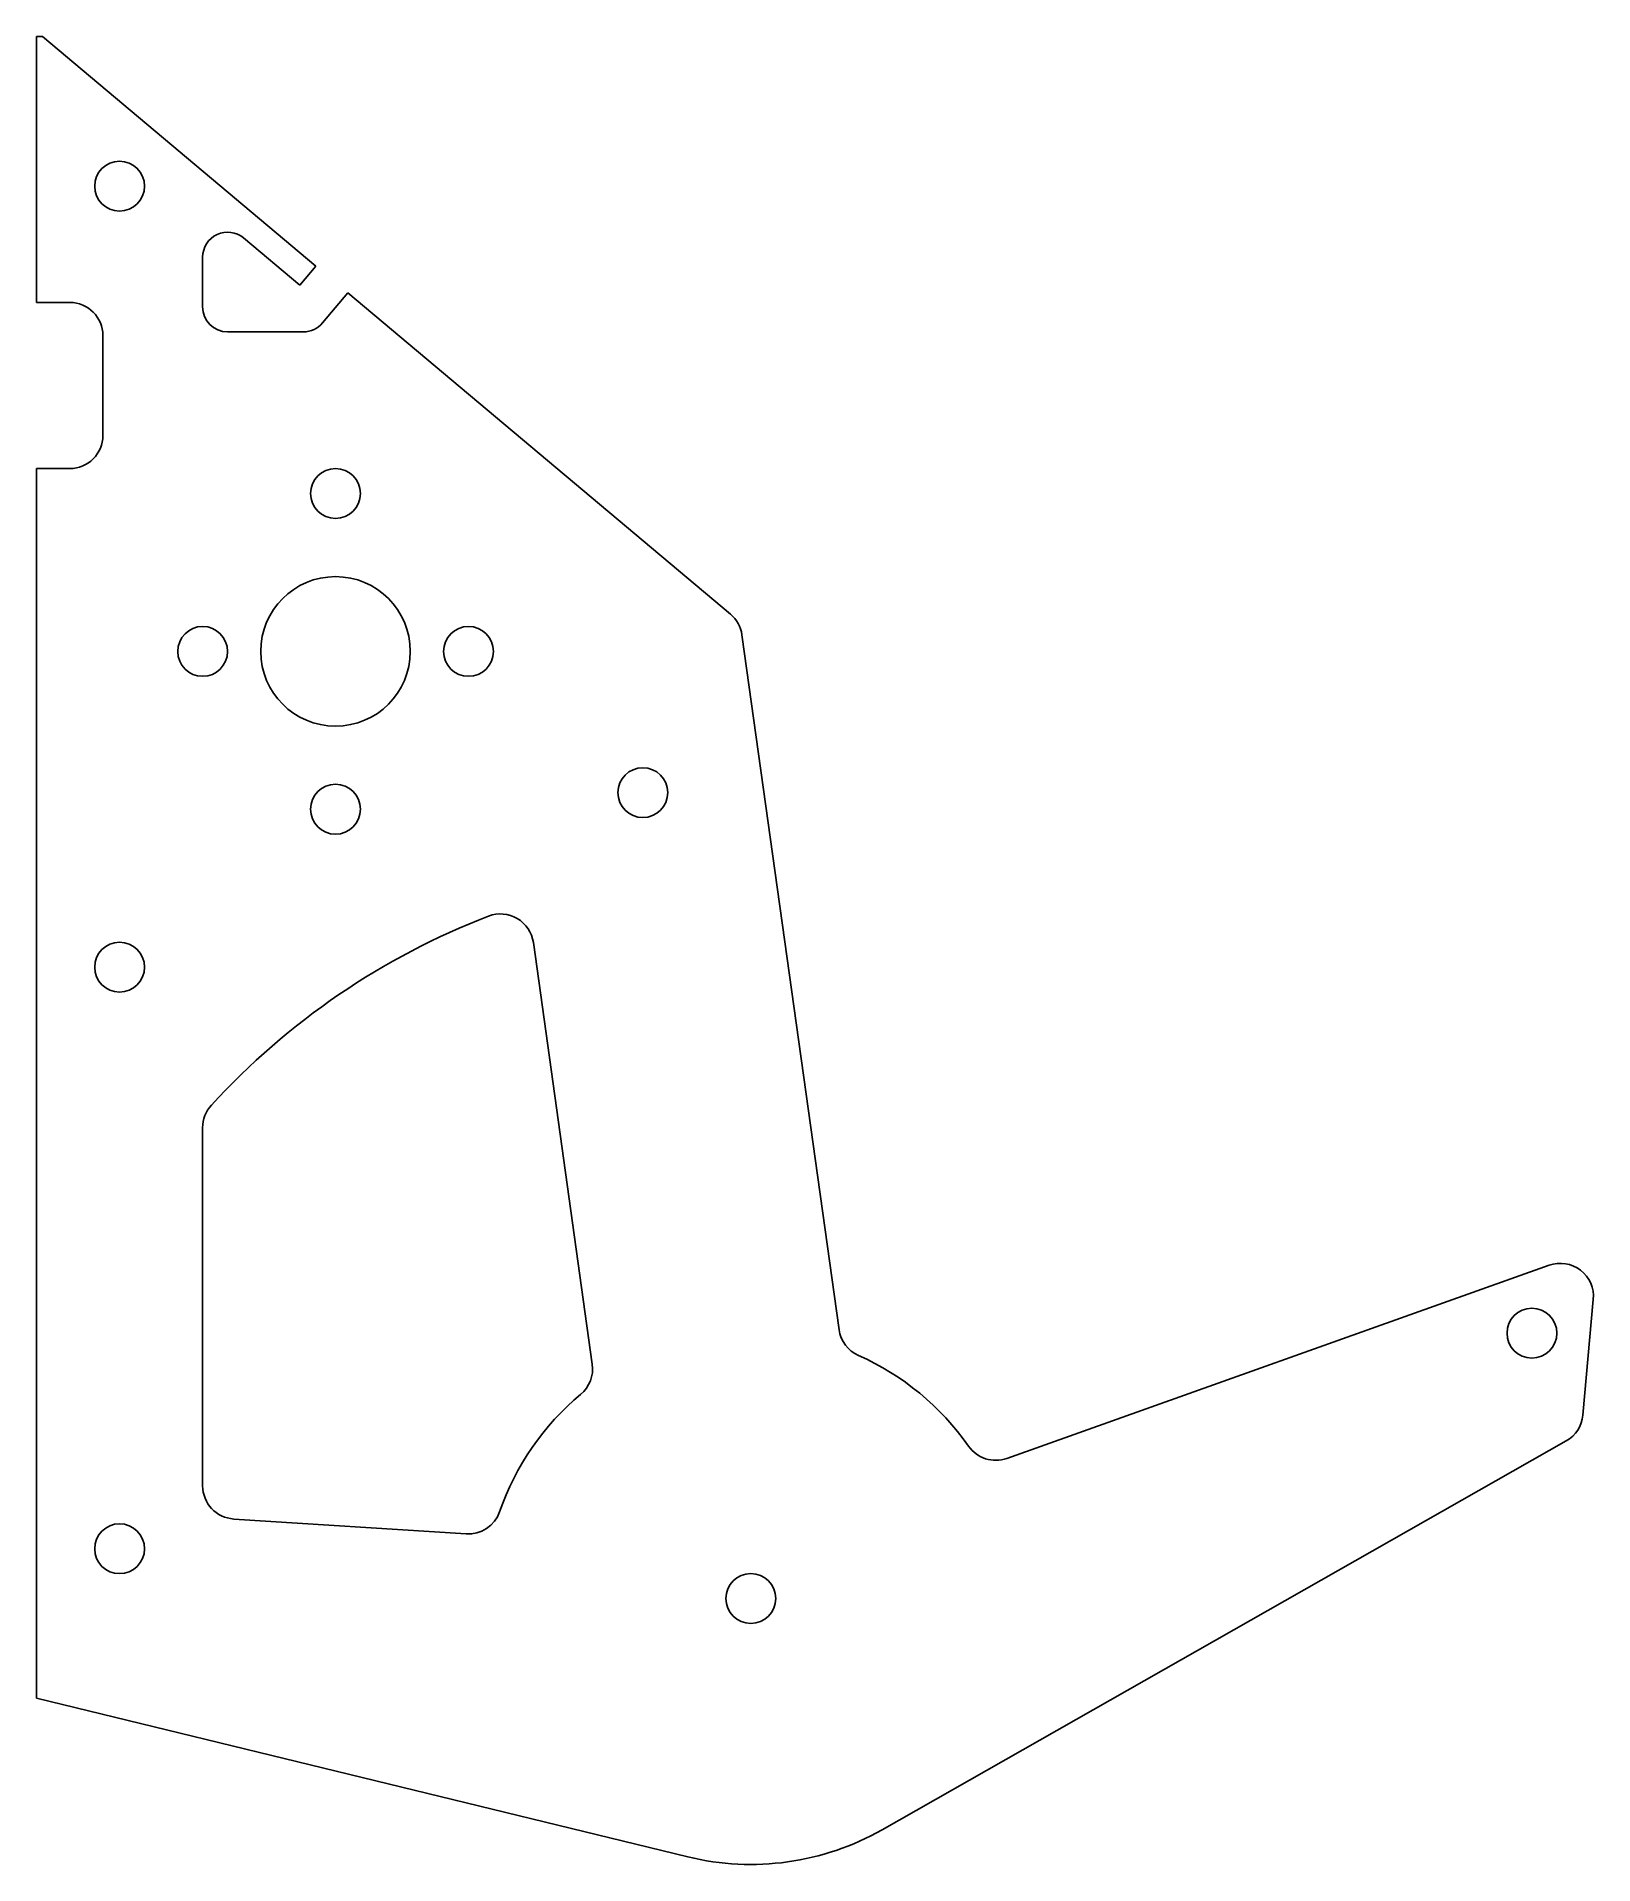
# Model space of a CAD drawing. Extents: x -29 to 65, y -26 to 84.
import ezdxf

# ---------------------------------------------------------------- set-up
doc = ezdxf.new("R2010")
doc.units = 0
doc.layers.add('Fillet019029001', color=7, linetype='CONTINUOUS')

msp = doc.modelspace()

# ---------------------------------------------------------------- linework, layer by layer
at = {"layer": 'Fillet019029001'}
for p, q in [((-29, 68), (-29, 84)), ((-29, 84), (-28.6476, 84)), ((-29, 68, -3), (-29, 84, -3)), ((-29, 84, -3), (-28.6476, 84, -3)), ((-29, 68, -3), (-29, 84, -3)), ((-29, 84), (-29, 84, -3)), ((-29, 68), (-29, 84)), ((-29, 84), (-29, 84, -3)), ((-29, 84, -3), (-28.6476, 84, -3)), ((-29, 84), (-28.6476, 84)), ((-28.6476, 84), (-12.1776, 70.1801)), ((-28.6476, 84, -3), (-12.1776, 70.1801, -3)), ((-28.6476, 84), (-28.6476, 84, -3)), ((-28.6476, 84), (-28.6476, 84, -3)), ((-28.6476, 84, -3), (-12.1776, 70.1801, -3)), ((-28.6476, 84), (-12.1776, 70.1801)), ((-24, 76.5), (-24, 76.5, -3)), ((-24, 76.5), (-24, 76.5, -3)), ((-13.1418, 69.031), (-16.5358, 71.8789)), ((-13.1418, 69.031, -3), (-16.5358, 71.8789, -3)), ((-13.1418, 69.031, -3), (-16.5358, 71.8789, -3)), ((-16.5358, 71.8789), (-16.5358, 71.8789, -3)), ((-13.1418, 69.031), (-16.5358, 71.8789)), ((-16.5358, 71.8789), (-16.5358, 71.8789, -3)), ((-19, 67.7298), (-19, 70.7298)), ((-19, 67.7298, -3), (-19, 70.7298, -3)), ((-19, 70.7298), (-19, 70.7298, -3)), ((-19, 67.7298, -3), (-19, 70.7298, -3)), ((-19, 70.7298), (-19, 70.7298, -3)), ((-19, 67.7298), (-19, 70.7298)), ((-13.1418, 69.031), (-12.1776, 70.1801)), ((-13.1418, 69.031, -3), (-12.1776, 70.1801, -3)), ((-13.1418, 69.031, -3), (-12.1776, 70.1801, -3)), ((-13.1418, 69.031), (-12.1776, 70.1801)), ((-12.1776, 70.1801), (-12.1776, 70.1801, -3)), ((-12.1776, 70.1801), (-12.1776, 70.1801, -3)), ((-13.1418, 69.031), (-13.1418, 69.031, -3)), ((-13.1418, 69.031), (-13.1418, 69.031, -3)), ((-11.7791, 66.7657), (-10.2625, 68.5731)), ((-11.7791, 66.7657, -3), (-10.2625, 68.5731, -3)), ((-11.7791, 66.7657, -3), (-10.2625, 68.5731, -3)), ((-11.7791, 66.7657), (-10.2625, 68.5731)), ((12.7709, 49.2458), (-10.2625, 68.5731)), ((12.7709, 49.2458, -3), (-10.2625, 68.5731, -3)), ((12.7709, 49.2458), (-10.2625, 68.5731)), ((12.7709, 49.2458, -3), (-10.2625, 68.5731, -3)), ((-10.2625, 68.5731), (-10.2625, 68.5731, -3)), ((-10.2625, 68.5731), (-10.2625, 68.5731, -3)), ((-27, 68), (-29, 68)), ((-27, 68, -3), (-29, 68, -3)), ((-27, 68), (-29, 68)), ((-27, 68, -3), (-29, 68, -3)), ((-29, 68), (-29, 68, -3)), ((-29, 68), (-29, 68, -3)), ((-27, 68), (-27, 68, -3)), ((-27, 68), (-27, 68, -3)), ((-19, 67.7298), (-19, 67.7298, -3)), ((-19, 67.7298), (-19, 67.7298, -3)), ((-12.9282, 66.2298), (-17.5, 66.2298)), ((-12.9282, 66.2298, -3), (-17.5, 66.2298, -3)), ((-12.9282, 66.2298, -3), (-17.5, 66.2298, -3)), ((-17.5, 66.2298), (-17.5, 66.2298, -3)), ((-12.9282, 66.2298), (-17.5, 66.2298)), ((-17.5, 66.2298), (-17.5, 66.2298, -3)), ((-12.9282, 66.2298), (-12.9282, 66.2298, -3)), ((-12.9282, 66.2298), (-12.9282, 66.2298, -3)), ((-11.7791, 66.7657), (-11.7791, 66.7657, -3)), ((-11.7791, 66.7657), (-11.7791, 66.7657, -3)), ((-25, 60), (-25, 66)), ((-25, 60, -3), (-25, 66, -3)), ((-25, 60), (-25, 66)), ((-25, 60, -3), (-25, 66, -3)), ((-25, 66), (-25, 66, -3)), ((-25, 66), (-25, 66, -3)), ((-25, 60), (-25, 60, -3)), ((-25, 60), (-25, 60, -3)), ((-29, -16), (-29, 58)), ((-27, 58), (-29, 58)), ((-29, -16, -3), (-29, 58, -3)), ((-27, 58, -3), (-29, 58, -3)), ((-29, -16, -3), (-29, 58, -3)), ((-29, 58), (-29, 58, -3)), ((-29, -16), (-29, 58)), ((-27, 58), (-29, 58)), ((-27, 58, -3), (-29, 58, -3)), ((-29, 58), (-29, 58, -3)), ((-27, 58), (-27, 58, -3)), ((-27, 58), (-27, 58, -3)), ((-11, 58), (-11, 58, -3)), ((-11, 58), (-11, 58, -3)), ((-11, 51.5), (-11, 51.5, -3)), ((-11, 51.5), (-11, 51.5, -3)), ((-19, 48.5), (-19, 48.5, -3)), ((-19, 48.5), (-19, 48.5, -3)), ((-3, 48.5), (-3, 48.5, -3)), ((-3, 48.5), (-3, 48.5, -3)), ((12.7709, 49.2458), (12.7709, 49.2458, -3)), ((12.7709, 49.2458), (12.7709, 49.2458, -3)), ((19.311, 6.18002), (13.466, 47.9906)), ((19.311, 6.18002, -3), (13.466, 47.9906, -3)), ((19.311, 6.18002), (13.466, 47.9906)), ((19.311, 6.18002, -3), (13.466, 47.9906, -3)), ((13.466, 47.9906), (13.466, 47.9906, -3)), ((13.466, 47.9906), (13.466, 47.9906, -3)), ((7.5, 40), (7.5, 40, -3)), ((7.5, 40), (7.5, 40, -3)), ((-11, 39), (-11, 39, -3)), ((-11, 39), (-11, 39, -3)), ((-1.79048, 31.069), (-1.79048, 31.069, -3)), ((-1.79048, 31.069), (-1.79048, 31.069, -3)), ((-24, 29.5), (-24, 29.5, -3)), ((-24, 29.5), (-24, 29.5, -3)), ((4.45548, 4.10326), (0.908011, 29.4791)), ((4.45548, 4.10326, -3), (0.908011, 29.4791, -3)), ((4.45548, 4.10326), (0.908011, 29.4791)), ((4.45548, 4.10326, -3), (0.908011, 29.4791, -3)), ((0.908011, 29.4791), (0.908011, 29.4791, -3)), ((0.908011, 29.4791), (0.908011, 29.4791, -3)), ((-18.4762, 19.6866), (-18.4762, 19.6866, -3)), ((-18.4762, 19.6866), (-18.4762, 19.6866, -3)), ((-19, -3.21736), (-19, 18.3373)), ((-19, -3.21736, -3), (-19, 18.3373, -3)), ((-19, 18.3373), (-19, 18.3373, -3)), ((-19, -3.21736), (-19, 18.3373)), ((-19, -3.21736, -3), (-19, 18.3373, -3)), ((-19, 18.3373), (-19, 18.3373, -3)), ((29.417, -1.56181), (62.0571, 10.0592)), ((29.417, -1.56181, -3), (62.0571, 10.0592, -3)), ((29.417, -1.56181), (62.0571, 10.0592)), ((29.417, -1.56181, -3), (62.0571, 10.0592, -3)), ((62.0571, 10.0592), (62.0571, 10.0592, -3)), ((62.0571, 10.0592), (62.0571, 10.0592, -3)), ((64.0939, 1.04264), (64.7199, 7.9957)), ((64.0939, 1.04264, -3), (64.7199, 7.9957, -3)), ((64.0939, 1.04264), (64.7199, 7.9957)), ((64.0939, 1.04264, -3), (64.7199, 7.9957, -3)), ((64.7199, 7.9957), (64.7199, 7.9957, -3)), ((64.7199, 7.9957), (64.7199, 7.9957, -3)), ((61.0239, 7.47611), (61.0239, 7.47611, -3)), ((61.0239, 7.47611), (61.0239, 7.47611, -3)), ((19.311, 6.18002), (19.311, 6.18002, -3)), ((19.311, 6.18002), (19.311, 6.18002, -3)), ((20.4816, 4.62838), (20.4816, 4.62838, -3)), ((20.4816, 4.62838), (20.4816, 4.62838, -3)), ((4.45548, 4.10326), (4.45548, 4.10326, -3)), ((4.45548, 4.10326), (4.45548, 4.10326, -3)), ((3.75532, 2.2901), (3.75532, 2.2901, -3)), ((3.75532, 2.2901), (3.75532, 2.2901, -3)), ((64.0939, 1.04264), (64.0939, 1.04264, -3)), ((64.0939, 1.04264), (64.0939, 1.04264, -3)), ((21.9025, -23.9123), (63.0897, -0.517048)), ((21.9025, -23.9123, -3), (63.0897, -0.517048, -3)), ((21.9025, -23.9123), (63.0897, -0.517048)), ((21.9025, -23.9123, -3), (63.0897, -0.517048, -3)), ((27.1077, -0.824596), (27.1077, -0.824596, -3)), ((27.1077, -0.824596), (27.1077, -0.824596, -3)), ((63.0897, -0.517048), (63.0897, -0.517048, -3)), ((63.0897, -0.517048), (63.0897, -0.517048, -3)), ((29.417, -1.56181), (29.417, -1.56181, -3)), ((29.417, -1.56181), (29.417, -1.56181, -3)), ((-19, -3.21736), (-19, -3.21736, -3)), ((-19, -3.21736), (-19, -3.21736, -3)), ((-24, -5.5), (-24, -5.5, -3)), ((-24, -5.5), (-24, -5.5, -3)), ((-3.13999, -6.11318), (-17.1284, -5.21323)), ((-3.13999, -6.11318, -3), (-17.1284, -5.21323, -3)), ((-3.13999, -6.11318), (-17.1284, -5.21323)), ((-3.13999, -6.11318, -3), (-17.1284, -5.21323, -3)), ((-17.1284, -5.21323), (-17.1284, -5.21323, -3)), ((-17.1284, -5.21323), (-17.1284, -5.21323, -3)), ((-1.12141, -4.77094), (-1.12141, -4.77094, -3)), ((-1.12141, -4.77094), (-1.12141, -4.77094, -3)), ((-3.13999, -6.11318), (-3.13999, -6.11318, -3)), ((-3.13999, -6.11318), (-3.13999, -6.11318, -3)), ((14, -8.5), (14, -8.5, -3)), ((14, -8.5), (14, -8.5, -3)), ((10.2157, -25.546), (-29, -16)), ((10.2157, -25.546, -3), (-29, -16, -3)), ((10.2157, -25.546), (-29, -16)), ((-29, -16), (-29, -16, -3)), ((10.2157, -25.546, -3), (-29, -16, -3)), ((-29, -16), (-29, -16, -3)), ((21.9025, -23.9123), (21.9025, -23.9123, -3)), ((21.9025, -23.9123), (21.9025, -23.9123, -3)), ((10.2157, -25.546), (10.2157, -25.546, -3)), ((10.2157, -25.546), (10.2157, -25.546, -3))]:
    msp.add_line(p, q, dxfattribs=at)
for centre, radius in [((-24, 75), 1.5), ((-24, 75), 1.5), ((-24, 75), 1.5), ((-24, 75), 1.5), ((-11, 56.5), 1.5), ((-11, 56.5), 1.5), ((-11, 56.5), 1.5), ((-11, 56.5), 1.5), ((-11, 47), 4.5), ((-11, 47), 4.5), ((-11, 47), 4.5), ((-11, 47), 4.5), ((-19, 47), 1.5), ((-19, 47), 1.5), ((-19, 47), 1.5), ((-19, 47), 1.5), ((-3, 47), 1.5), ((-3, 47), 1.5), ((-3, 47), 1.5), ((-3, 47), 1.5), ((7.5, 38.5), 1.5), ((7.5, 38.5), 1.5), ((7.5, 38.5), 1.5), ((7.5, 38.5), 1.5), ((-11, 37.5), 1.5), ((-11, 37.5), 1.5), ((-11, 37.5), 1.5), ((-11, 37.5), 1.5), ((-24, 28), 1.5), ((-24, 28), 1.5), ((-24, 28), 1.5), ((-24, 28), 1.5), ((61.0239, 5.97611), 1.5), ((61.0239, 5.97611), 1.5), ((61.0239, 5.97611), 1.5), ((61.0239, 5.97611), 1.5), ((-24, -7), 1.5), ((-24, -7), 1.5), ((-24, -7), 1.5), ((-24, -7), 1.5), ((14, -10), 1.5), ((14, -10), 1.5), ((14, -10), 1.5), ((14, -10), 1.5)]:
    msp.add_circle(centre, radius, dxfattribs=at)
for centre, radius, start, end in [((-17.5, 70.7298), 1.5, 50, 180), ((-17.5, 70.7298, -3), 1.5, 50, 180), ((-17.5, 70.7298, -3), 1.5, 50, 180), ((-17.5, 70.7298), 1.5, 50, 180), ((-27, 66), 2, 0, 90), ((-27, 66, -3), 2, 0, 90), ((-27, 66), 2, 0, 90), ((-27, 66, -3), 2, 0, 90), ((-17.5, 67.7298), 1.5, 180, -90), ((-17.5, 67.7298, -3), 1.5, 180, -90), ((-17.5, 67.7298, -3), 1.5, 180, -90), ((-17.5, 67.7298), 1.5, 180, -90), ((-12.9282, 67.7298), 1.5, -90, -40), ((-12.9282, 67.7298, -3), 1.5, -90, -40), ((-12.9282, 67.7298, -3), 1.5, -90, -40), ((-12.9282, 67.7298), 1.5, -90, -40), ((-27, 60), 2, -90, 0), ((-27, 60, -3), 2, -90, 0), ((-27, 60), 2, -90, 0), ((-27, 60, -3), 2, -90, 0), ((11.4853, 47.7137), 2, 7.9582, 50), ((11.4853, 47.7137, -3), 2, 7.9582, 50), ((11.4853, 47.7137), 2, 7.9582, 50), ((11.4853, 47.7137, -3), 2, 7.9582, 50), ((14, -10), 44, 111.031, 137.569), ((14, -10, -3), 44, 111.031, 137.569), ((14, -10), 44, 111.031, 137.569), ((14, -10, -3), 44, 111.031, 137.569), ((-1.07273, 29.2022), 2, 7.9582, 111.031), ((-1.07273, 29.2022, -3), 2, 7.9582, 111.031), ((-1.07273, 29.2022), 2, 7.9582, 111.031), ((-1.07273, 29.2022, -3), 2, 7.9582, 111.031), ((-17, 18.3373), 2, 137.569, 180), ((-17, 18.3373, -3), 2, 137.569, 180), ((-17, 18.3373), 2, 137.569, 180), ((-17, 18.3373, -3), 2, 137.569, 180), ((62.7279, 8.17504), 2, -5.14468, 109.597), ((62.7279, 8.17504, -3), 2, -5.14468, 109.597), ((62.7279, 8.17504), 2, -5.14468, 109.597), ((62.7279, 8.17504, -3), 2, -5.14468, 109.597), ((21.2918, 6.45692), 2, -172.042, -113.897), ((21.2918, 6.45692, -3), 2, -172.042, -113.897), ((21.2918, 6.45692), 2, -172.042, -113.897), ((21.2918, 6.45692, -3), 2, -172.042, -113.897), ((14, -10), 16, 34.9921, 66.1028), ((14, -10, -3), 16, 34.9921, 66.1028), ((14, -10), 16, 34.9921, 66.1028), ((14, -10, -3), 16, 34.9921, 66.1028), ((2.47474, 3.82636), 2, -50.1864, 7.9582), ((2.47474, 3.82636, -3), 2, -50.1864, 7.9582), ((2.47474, 3.82636), 2, -50.1864, 7.9582), ((2.47474, 3.82636, -3), 2, -50.1864, 7.9582), ((14, -10), 16, 129.814, 160.924), ((14, -10, -3), 16, 129.814, 160.924), ((14, -10), 16, 129.814, 160.924), ((14, -10, -3), 16, 129.814, 160.924), ((62.1019, 1.22199), 2, -60.4025, -5.14468), ((62.1019, 1.22199), 2, -60.4025, -5.14468), ((62.1019, 1.22199, -3), 2, -60.4025, -5.14468), ((62.1019, 1.22199, -3), 2, -60.4025, -5.14468), ((28.7462, 0.32233), 2, -145.008, -70.4025), ((28.7462, 0.32233, -3), 2, -145.008, -70.4025), ((28.7462, 0.32233), 2, -145.008, -70.4025), ((28.7462, 0.32233, -3), 2, -145.008, -70.4025), ((-17, -3.21736), 2, -180, -93.6811), ((-17, -3.21736, -3), 2, -180, -93.6811), ((-17, -3.21736), 2, -180, -93.6811), ((-17, -3.21736, -3), 2, -180, -93.6811), ((-3.01158, -4.11731), 2, -93.6811, -19.0757), ((-3.01158, -4.11731, -3), 2, -93.6811, -19.0757), ((-3.01158, -4.11731), 2, -93.6811, -19.0757), ((-3.01158, -4.11731, -3), 2, -93.6811, -19.0757), ((14, -10), 16, -103.681, -60.4025), ((14, -10, -3), 16, -103.681, -60.4025), ((14, -10), 16, -103.681, -60.4025), ((14, -10, -3), 16, -103.681, -60.4025)]:
    msp.add_arc(centre, radius, start, end, dxfattribs=at)

doc.saveas('drawing.dxf')
